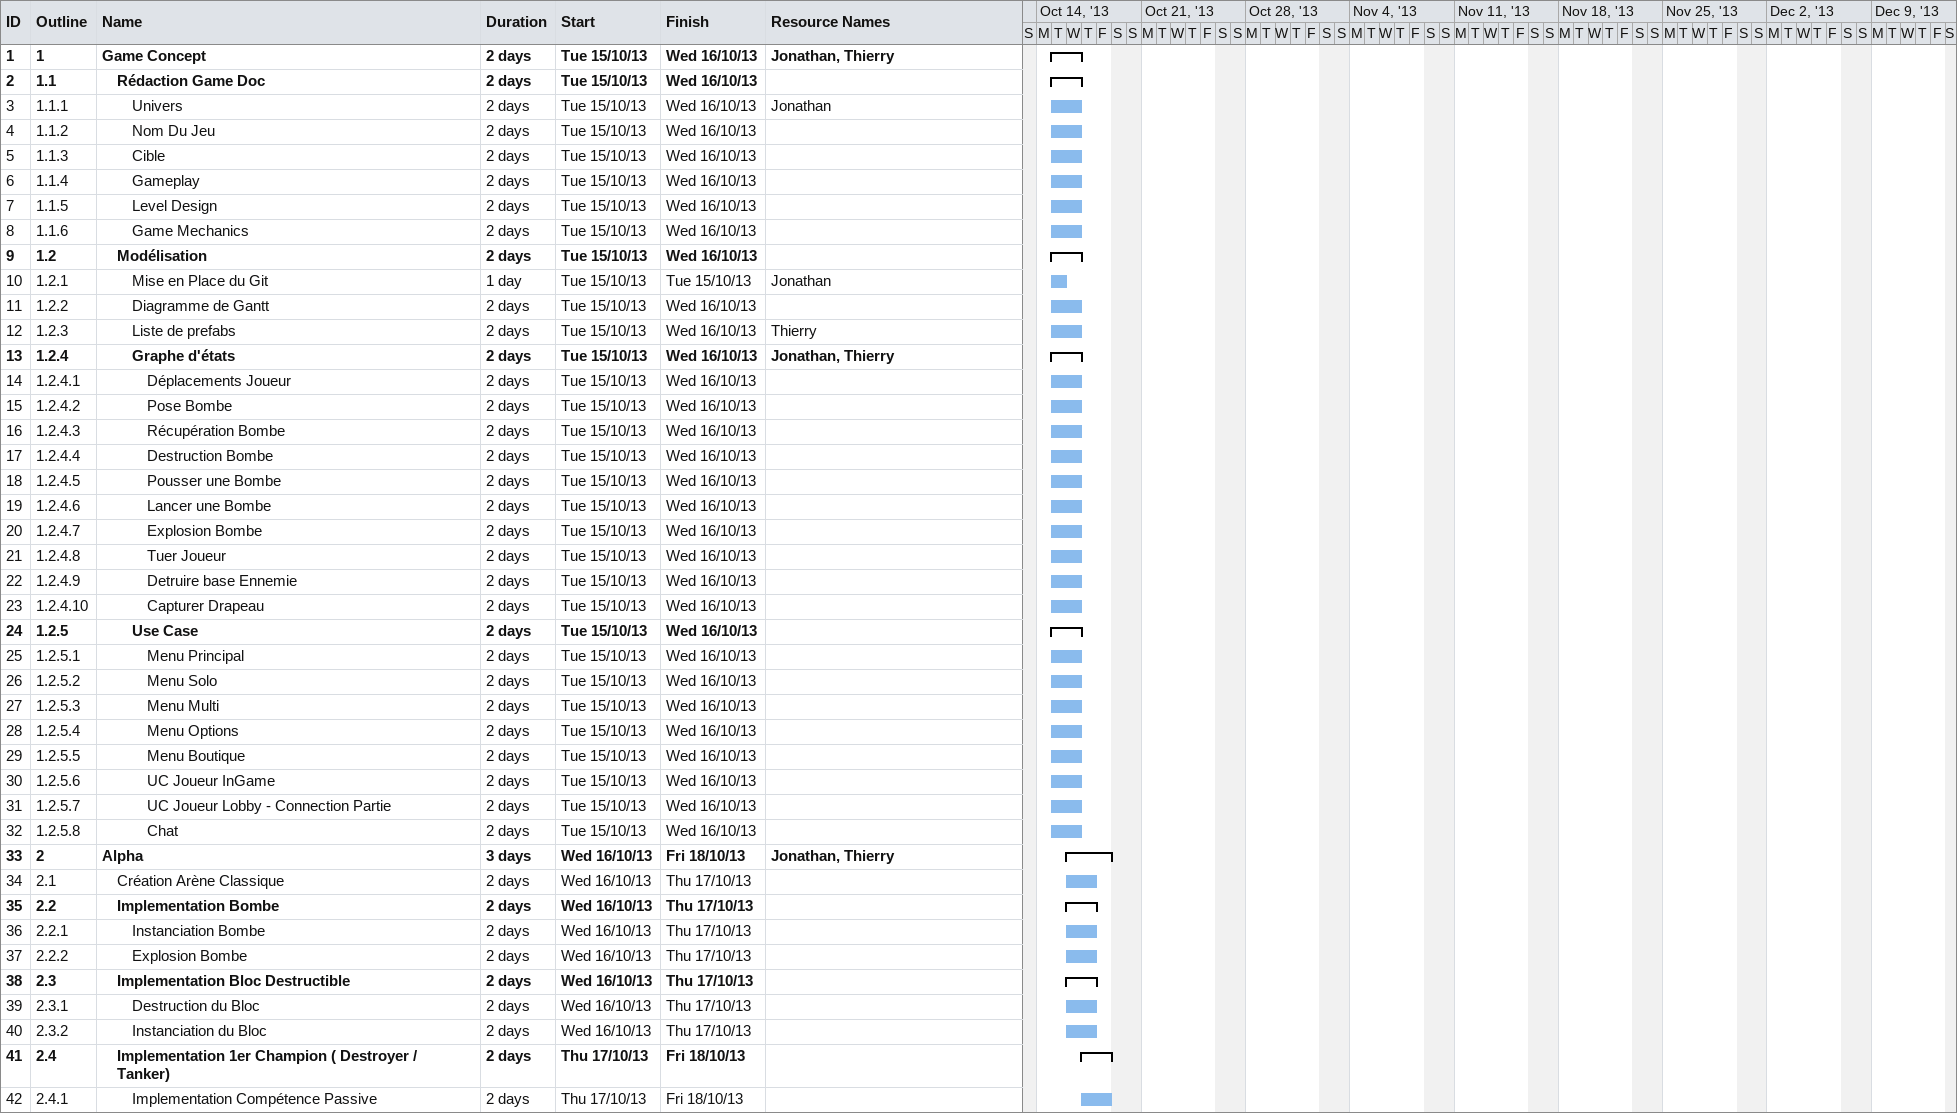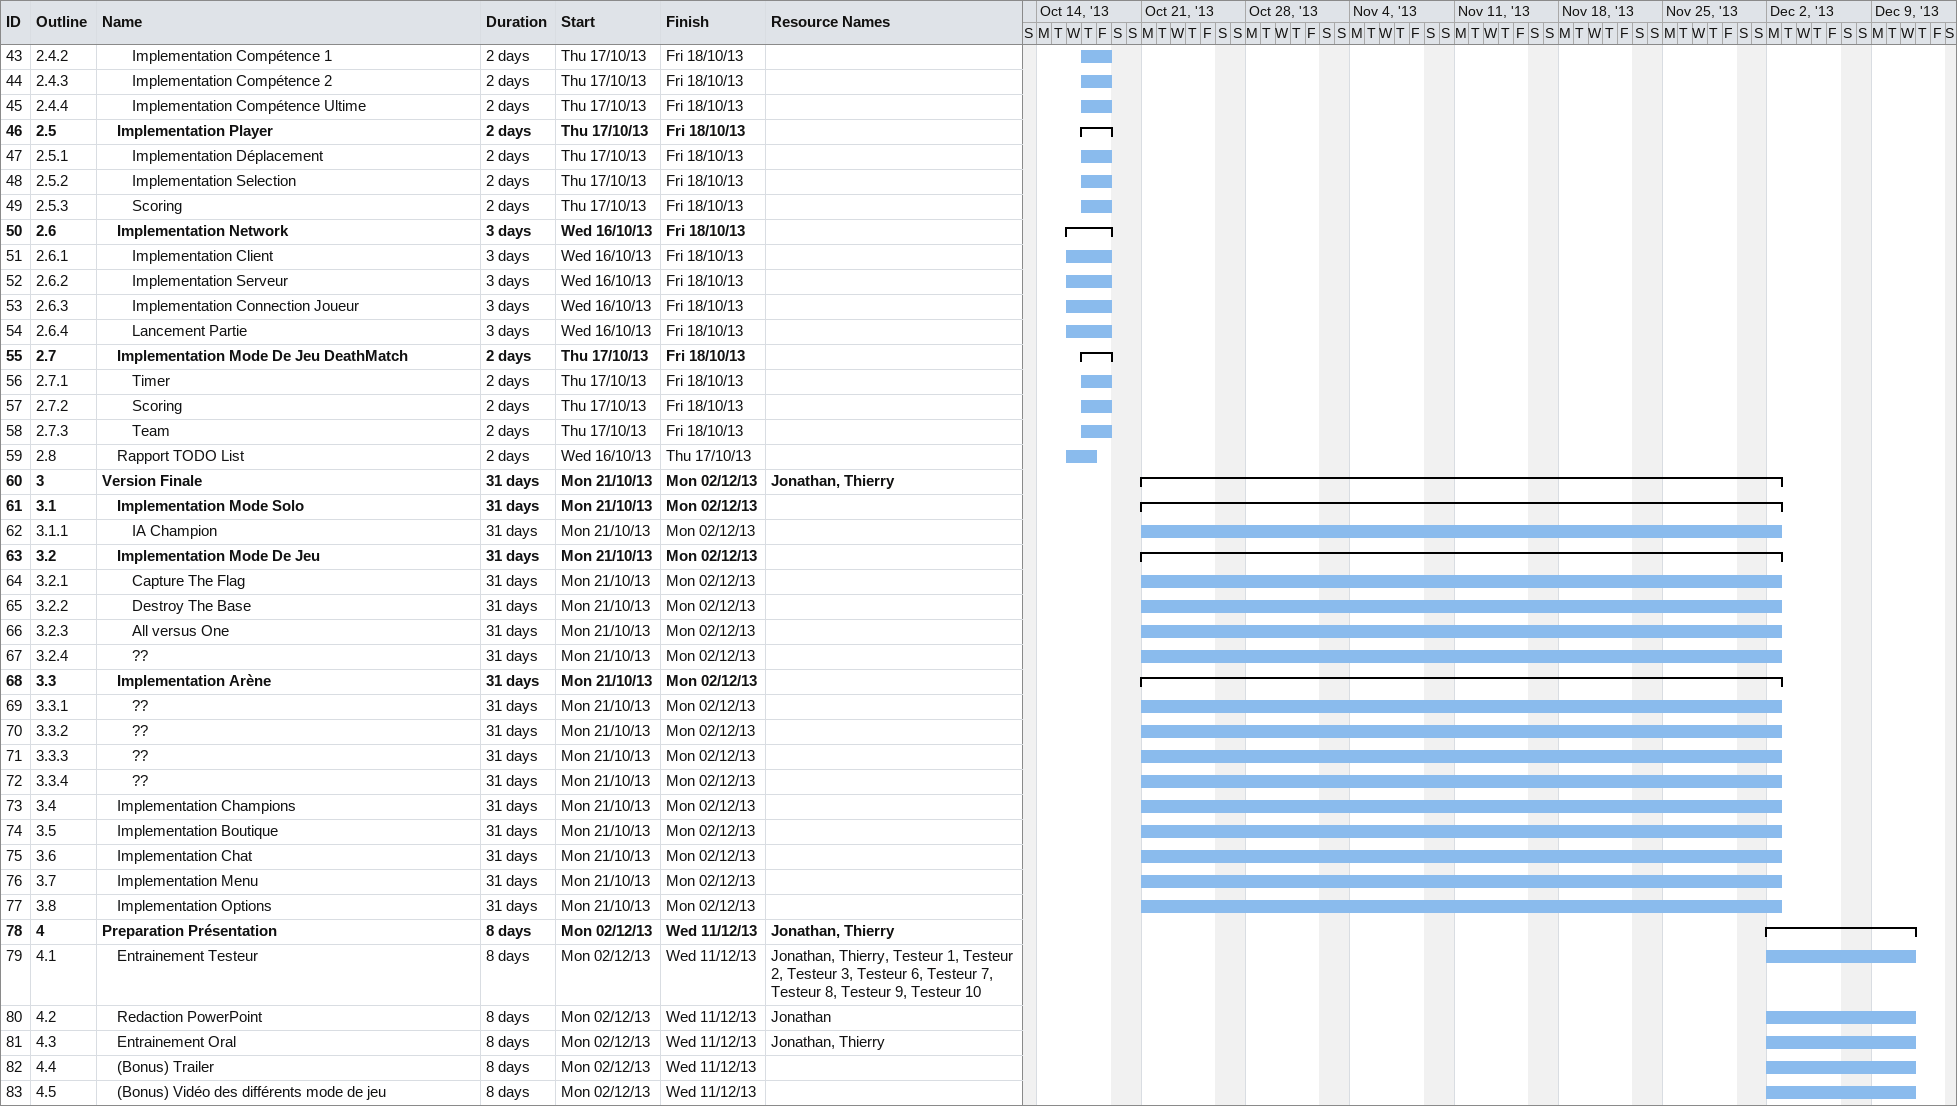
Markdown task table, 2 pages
| ID | WBS | Task | Duration | Start | Finish | Resources |
|---|---|---|---|---|---|---|
| 1 | 1 | **Game Concept** | 2d | 2013-10-15 | 2013-10-16 | Jonathan, Thierry |
| 2 | 1.1 | **Rédaction Game Doc** | 2d | 2013-10-15 | 2013-10-16 |  |
| 3 | 1.1.1 | Univers | 2d | 2013-10-15 | 2013-10-16 | Jonathan |
| 4 | 1.1.2 | Nom Du Jeu | 2d | 2013-10-15 | 2013-10-16 |  |
| 5 | 1.1.3 | Cible | 2d | 2013-10-15 | 2013-10-16 |  |
| 6 | 1.1.4 | Gameplay | 2d | 2013-10-15 | 2013-10-16 |  |
| 7 | 1.1.5 | Level Design | 2d | 2013-10-15 | 2013-10-16 |  |
| 8 | 1.1.6 | Game Mechanics | 2d | 2013-10-15 | 2013-10-16 |  |
| 9 | 1.2 | **Modélisation** | 2d | 2013-10-15 | 2013-10-16 |  |
| 10 | 1.2.1 | Mise en Place du Git | 1d | 2013-10-15 | 2013-10-15 | Jonathan |
| 11 | 1.2.2 | Diagramme de Gantt | 2d | 2013-10-15 | 2013-10-16 |  |
| 12 | 1.2.3 | Liste de prefabs | 2d | 2013-10-15 | 2013-10-16 | Thierry |
| 13 | 1.2.4 | **Graphe d'états** | 2d | 2013-10-15 | 2013-10-16 | Jonathan, Thierry |
| 14 | 1.2.4.1 | Déplacements Joueur | 2d | 2013-10-15 | 2013-10-16 |  |
| 15 | 1.2.4.2 | Pose Bombe | 2d | 2013-10-15 | 2013-10-16 |  |
| 16 | 1.2.4.3 | Récupération Bombe | 2d | 2013-10-15 | 2013-10-16 |  |
| 17 | 1.2.4.4 | Destruction Bombe | 2d | 2013-10-15 | 2013-10-16 |  |
| 18 | 1.2.4.5 | Pousser une Bombe | 2d | 2013-10-15 | 2013-10-16 |  |
| 19 | 1.2.4.6 | Lancer une Bombe | 2d | 2013-10-15 | 2013-10-16 |  |
| 20 | 1.2.4.7 | Explosion Bombe | 2d | 2013-10-15 | 2013-10-16 |  |
| 21 | 1.2.4.8 | Tuer Joueur | 2d | 2013-10-15 | 2013-10-16 |  |
| 22 | 1.2.4.9 | Detruire base Ennemie | 2d | 2013-10-15 | 2013-10-16 |  |
| 23 | 1.2.4.10 | Capturer Drapeau | 2d | 2013-10-15 | 2013-10-16 |  |
| 24 | 1.2.5 | **Use Case** | 2d | 2013-10-15 | 2013-10-16 |  |
| 25 | 1.2.5.1 | Menu Principal | 2d | 2013-10-15 | 2013-10-16 |  |
| 26 | 1.2.5.2 | Menu Solo | 2d | 2013-10-15 | 2013-10-16 |  |
| 27 | 1.2.5.3 | Menu Multi | 2d | 2013-10-15 | 2013-10-16 |  |
| 28 | 1.2.5.4 | Menu Options | 2d | 2013-10-15 | 2013-10-16 |  |
| 29 | 1.2.5.5 | Menu Boutique | 2d | 2013-10-15 | 2013-10-16 |  |
| 30 | 1.2.5.6 | UC Joueur InGame | 2d | 2013-10-15 | 2013-10-16 |  |
| 31 | 1.2.5.7 | UC Joueur Lobby - Connection Partie | 2d | 2013-10-15 | 2013-10-16 |  |
| 32 | 1.2.5.8 | Chat | 2d | 2013-10-15 | 2013-10-16 |  |
| 33 | 2 | **Alpha** | 3d | 2013-10-16 | 2013-10-18 | Jonathan, Thierry |
| 34 | 2.1 | Création Arène Classique | 2d | 2013-10-16 | 2013-10-17 |  |
| 35 | 2.2 | **Implementation Bombe** | 2d | 2013-10-16 | 2013-10-17 |  |
| 36 | 2.2.1 | Instanciation Bombe | 2d | 2013-10-16 | 2013-10-17 |  |
| 37 | 2.2.2 | Explosion Bombe | 2d | 2013-10-16 | 2013-10-17 |  |
| 38 | 2.3 | **Implementation Bloc Destructible** | 2d | 2013-10-16 | 2013-10-17 |  |
| 39 | 2.3.1 | Destruction du Bloc | 2d | 2013-10-16 | 2013-10-17 |  |
| 40 | 2.3.2 | Instanciation du Bloc | 2d | 2013-10-16 | 2013-10-17 |  |
| 41 | 2.4 | **Implementation 1er Champion ( Destroyer / Tanker)** | 2d | 2013-10-17 | 2013-10-18 |  |
| 42 | 2.4.1 | Implementation Compétence Passive | 2d | 2013-10-17 | 2013-10-18 |  |
| 43 | 2.4.2 | Implementation Compétence 1 | 2d | 2013-10-17 | 2013-10-18 |  |
| 44 | 2.4.3 | Implementation Compétence 2 | 2d | 2013-10-17 | 2013-10-18 |  |
| 45 | 2.4.4 | Implementation Compétence Ultime | 2d | 2013-10-17 | 2013-10-18 |  |
| 46 | 2.5 | **Implementation Player** | 2d | 2013-10-17 | 2013-10-18 |  |
| 47 | 2.5.1 | Implementation Déplacement | 2d | 2013-10-17 | 2013-10-18 |  |
| 48 | 2.5.2 | Implementation Selection | 2d | 2013-10-17 | 2013-10-18 |  |
| 49 | 2.5.3 | Scoring | 2d | 2013-10-17 | 2013-10-18 |  |
| 50 | 2.6 | **Implementation Network** | 3d | 2013-10-16 | 2013-10-18 |  |
| 51 | 2.6.1 | Implementation Client | 3d | 2013-10-16 | 2013-10-18 |  |
| 52 | 2.6.2 | Implementation Serveur | 3d | 2013-10-16 | 2013-10-18 |  |
| 53 | 2.6.3 | Implementation Connection Joueur | 3d | 2013-10-16 | 2013-10-18 |  |
| 54 | 2.6.4 | Lancement Partie | 3d | 2013-10-16 | 2013-10-18 |  |
| 55 | 2.7 | **Implementation Mode De Jeu DeathMatch** | 2d | 2013-10-17 | 2013-10-18 |  |
| 56 | 2.7.1 | Timer | 2d | 2013-10-17 | 2013-10-18 |  |
| 57 | 2.7.2 | Scoring | 2d | 2013-10-17 | 2013-10-18 |  |
| 58 | 2.7.3 | Team | 2d | 2013-10-17 | 2013-10-18 |  |
| 59 | 2.8 | Rapport TODO List | 2d | 2013-10-16 | 2013-10-17 |  |
| 60 | 3 | **Version Finale** | 31d | 2013-10-21 | 2013-12-02 | Jonathan, Thierry |
| 61 | 3.1 | **Implementation Mode Solo** | 31d | 2013-10-21 | 2013-12-02 |  |
| 62 | 3.1.1 | IA Champion | 31d | 2013-10-21 | 2013-12-02 |  |
| 63 | 3.2 | **Implementation Mode De Jeu** | 31d | 2013-10-21 | 2013-12-02 |  |
| 64 | 3.2.1 | Capture The Flag | 31d | 2013-10-21 | 2013-12-02 |  |
| 65 | 3.2.2 | Destroy The Base | 31d | 2013-10-21 | 2013-12-02 |  |
| 66 | 3.2.3 | All versus One | 31d | 2013-10-21 | 2013-12-02 |  |
| 67 | 3.2.4 | ?? | 31d | 2013-10-21 | 2013-12-02 |  |
| 68 | 3.3 | **Implementation Arène** | 31d | 2013-10-21 | 2013-12-02 |  |
| 69 | 3.3.1 | ?? | 31d | 2013-10-21 | 2013-12-02 |  |
| 70 | 3.3.2 | ?? | 31d | 2013-10-21 | 2013-12-02 |  |
| 71 | 3.3.3 | ?? | 31d | 2013-10-21 | 2013-12-02 |  |
| 72 | 3.3.4 | ?? | 31d | 2013-10-21 | 2013-12-02 |  |
| 73 | 3.4 | Implementation Champions | 31d | 2013-10-21 | 2013-12-02 |  |
| 74 | 3.5 | Implementation Boutique | 31d | 2013-10-21 | 2013-12-02 |  |
| 75 | 3.6 | Implementation Chat | 31d | 2013-10-21 | 2013-12-02 |  |
| 76 | 3.7 | Implementation Menu | 31d | 2013-10-21 | 2013-12-02 |  |
| 77 | 3.8 | Implementation Options | 31d | 2013-10-21 | 2013-12-02 |  |
| 78 | 4 | **Preparation Présentation** | 8d | 2013-12-02 | 2013-12-11 | Jonathan, Thierry |
| 79 | 4.1 | Entrainement Testeur | 8d | 2013-12-02 | 2013-12-11 | Jonathan, Thierry, Testeur 1, Testeur 2, Testeur 3, Testeur 6, Testeur 7, Testeur 8, Testeur 9, Testeur 10 |
| 80 | 4.2 | Redaction PowerPoint | 8d | 2013-12-02 | 2013-12-11 | Jonathan |
| 81 | 4.3 | Entrainement Oral | 8d | 2013-12-02 | 2013-12-11 | Jonathan, Thierry |
| 82 | 4.4 | (Bonus) Trailer | 8d | 2013-12-02 | 2013-12-11 |  |
| 83 | 4.5 | (Bonus) Vidéo des différents mode de jeu | 8d | 2013-12-02 | 2013-12-11 |  |
